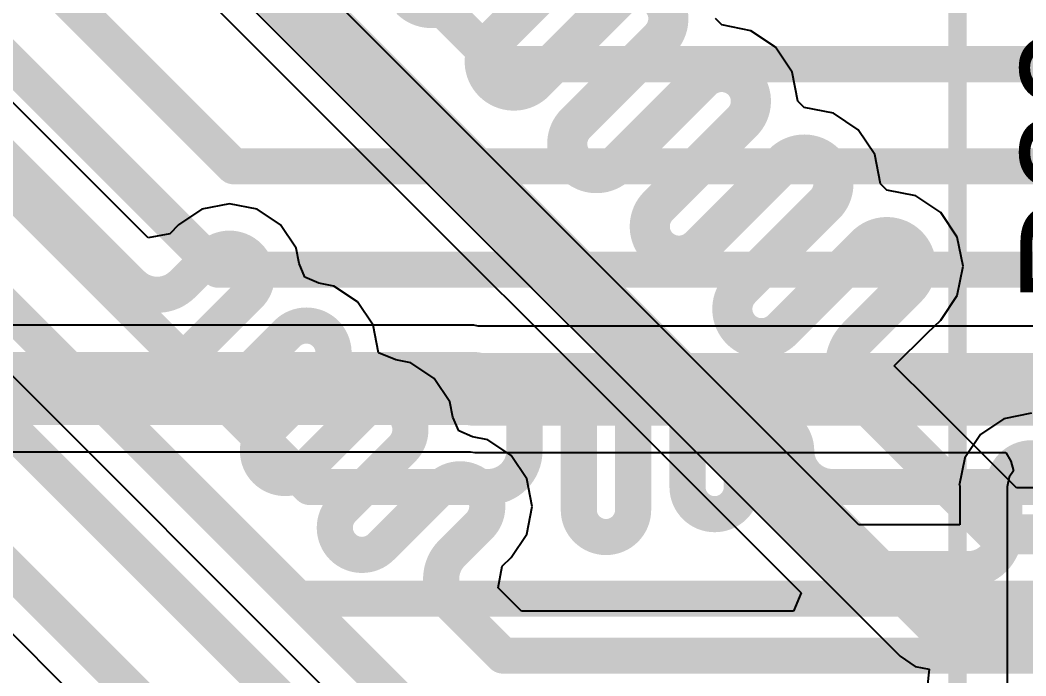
# Model space of a CAD drawing. Header units: inches. Extents: x -3 to 289, y -11 to 89.
# Drawn here: x 74.55 to 81.55, y 20.66 to 25.23 of the extents above; entities that cross this region are included whole.
import ezdxf

# ---------------------------------------------------------------- set-up
doc = ezdxf.new("R2010")
doc.units = ezdxf.units.IN
for name, color, linetype in [('Bottom Layer', 5, 'Continuous'), ('Layer 1', 16, 'Continuous'), ('Layer 2', 76, 'Continuous'), ('Top Layer', 1, 'Continuous'), ('Top Overlay', 2, 'Continuous')]:
    doc.layers.add(name, color=color, linetype=linetype)
doc.styles.add('Arial', font='', dxfattribs={"height": 0.2})
doc.styles.get('Arial').set_extended_font_data('Arial')

# ---------------------------------------------------------------- blocks, each defined once
blk = doc.blocks.new('48_TSOP_I_9')
at = {"layer": 'Top Overlay', "const_width": 0.127}
blk.add_lwpolyline([(8.34998584, 6.1000132), (-8.35003156, 6.1000132)], dxfattribs=at)

msp = doc.modelspace()

# ---------------------------------------------------------------- linework, layer by layer
at = {"layer": 'Bottom Layer'}
for p, q in [((74.97276597999999, 26.50477554), (80.67742055999999, 20.80012096)), ((79.4355536, 25.19579924), (79.39171574, 25.2396371)), ((79.63871803999999, 25.15538784), (79.4355536, 25.19579924)), ((79.81095544, 25.04030298), (79.63871803999999, 25.15538784)), ((79.9260403, 24.86806558), (79.81095544, 25.04030298)), ((79.9664517, 24.66490114), (79.9260403, 24.86806558)), ((80.01028955999999, 24.62106328), (79.9664517, 24.66490114)), ((80.213454, 24.58065188), (80.01028955999999, 24.62106328)), ((80.3856914, 24.46556702), (80.213454, 24.58065188)), ((80.50077626, 24.29332962), (80.3856914, 24.46556702)), ((80.54118765999999, 24.09016518), (80.50077626, 24.29332962)), ((80.58502552, 24.04632732), (80.54118765999999, 24.09016518)), ((80.78818996, 24.00591592), (80.58502552, 24.04632732)), ((80.96042736, 23.89083106), (80.78818996, 24.00591592)), ((81.07551222, 23.71859366), (80.96042736, 23.89083106)), ((81.11592361999999, 23.51542668), (81.07551222, 23.71859366)), ((81.07551222, 23.3122597), (81.11592361999999, 23.51542668)), ((80.9604299, 23.14001722), (81.07551222, 23.3122597)), ((80.86780117999999, 23.05302984), (80.96042228, 23.14001468)), ((80.96042228, 23.14001468), (80.9604299, 23.14001722)), ((80.63736476, 22.82259342), (80.86780117999999, 23.05302984)), ((80.89339422, 22.56656396), (80.63736476, 22.82259342)), ((80.89340184, 22.56655888), (80.89339422, 22.56656396)), ((81.48766531999999, 21.9722954), (80.89340184, 22.56655888)), ((83.5999598, 21.9722954), (81.48766531999999, 21.9722954)), ((80.67742055999999, 20.80012096), (80.78244194, 20.72994584)), ((80.78244194, 20.72994584), (80.8795817, 20.71062406)), ((80.8795817, 20.71062406), (80.86707473999999, 20.58362406))]:
    msp.add_line(p, q, dxfattribs=at)
at = {"layer": 'Bottom Layer', "const_width": 0.2794}
for points in [[(74.95277618, 26.98257494), (80.90632536, 21.02902576)], [(77.84468556, 25.08561658), (78.42975931999999, 25.67069034)], [(78.13205608, 24.79824606), (78.71712984, 25.38331982)], [(78.41942406, 24.51087808), (79.00449782, 25.09595184)], [(79.00449782, 25.0959493), (79.00449782, 25.09595184)], [(78.13205608, 24.79824352), (78.13205608, 24.79824606)], [(78.70679204, 24.2235101), (79.2918658, 24.80858386)], [(79.57923124, 24.80858386), (79.57923378, 24.8085864)], [(79.57923378, 24.8085864), (79.57923631999999, 24.80858386)], [(79.57923378, 24.80858132), (79.57923631999999, 24.80858386)], [(78.99416002, 23.93614212), (79.57923378, 24.52121588)], [(79.57923378, 24.52121334), (79.57923378, 24.52121588)], [(79.281528, 23.64877414), (79.86660176, 24.2338479)], [(80.1539672, 24.2338479), (80.15396974, 24.23385044)], [(80.15396974, 24.23385044), (80.15397227999999, 24.2338479)], [(80.15396974, 24.23384536), (80.15397227999999, 24.2338479)], [(78.41942152, 24.2235101), (78.41942406, 24.22350756)], [(78.70679204, 24.22350756), (78.70679204, 24.2235101)], [(79.56889598, 23.36140616), (80.15396974, 23.94647992)], [(80.15396974, 23.94647738), (80.15396974, 23.94647992)], [(78.99415748, 23.64877414), (78.99416002, 23.6487716)], [(79.281528, 23.6487716), (79.281528, 23.64877414)], [(79.85626395999999, 23.07403818), (80.44133771999999, 23.65911194)], [(80.72870316, 23.65911194), (80.72870569999999, 23.65911448)], [(80.72870569999999, 23.65911448), (80.72870824, 23.65911194)], [(80.72870569999999, 23.6591094), (80.72870824, 23.65911194)], [(80.37712144, 23.0201597), (80.72870569999999, 23.37174396)], [(80.72870569999999, 23.37174142), (80.72870569999999, 23.37174396)], [(79.56889344, 23.07403818), (79.56889598, 23.07403564)], [(79.85626395999999, 23.07403564), (79.85626395999999, 23.07403818)], [(80.3771189, 22.6250246), (80.37712144, 22.62502714)], [(80.37712144, 22.62502714), (80.66449703999999, 22.33765154)], [(80.66449703999999, 22.33765408), (80.76328018, 22.23887094)], [(80.76328018, 22.23887094), (81.35357618, 21.64857494)], [(81.35357618, 21.64857494), (92.99864814, 21.64857494)], [(80.90632536, 21.02902576), (93.78385612, 21.02902576)]]:
    msp.add_lwpolyline(points, dxfattribs=at)
for points in [[(77.55731757999999, 25.37298202, -0.4142161511664093), (77.26994705999999, 25.37298456)], [(79.00449782, 25.38332236, -0.4142213289503146), (79.00449782, 25.0959493)], [(77.84468556, 24.79824606, -0.4142135623730951), (77.84468556, 25.08561658)], [(79.2918658, 24.80858386, -0.4142135623730951), (79.57923631999999, 24.80858386)], [(78.13205608, 24.79824352, -0.4142161511664093), (77.84468556, 24.79824606)], [(79.57923378, 24.8085864, -0.4142213289503146), (79.57923378, 24.52121334)], [(78.41942406, 24.22350756, -0.4142135623730951), (78.41942406, 24.51087808)], [(79.86660176, 24.2338479, -0.4142135623730951), (80.15397227999999, 24.2338479)], [(80.15396974, 24.23385044, -0.4142213289503146), (80.15396974, 23.94647738)], [(78.70679204, 24.22350756, -0.4142161511664093), (78.41942152, 24.2235101)], [(78.99416002, 23.6487716, -0.4142135623730951), (78.99416002, 23.93614212)], [(80.44133771999999, 23.65911194, -0.4142135623730951), (80.72870824, 23.65911194)], [(79.281528, 23.6487716, -0.4142161511664093), (78.99415748, 23.64877414)], [(80.72870569999999, 23.65911448, -0.4142213289503146), (80.72870569999999, 23.37174142)], [(79.56889598, 23.07403564, -0.4142135623730951), (79.56889598, 23.36140616)], [(79.85626395999999, 23.07403564, -0.4142161511664093), (79.56889344, 23.07403818)], [(80.37712144, 22.62502714, -0.4142173279436481), (80.37712144, 23.0201597)]]:
    msp.add_lwpolyline(points, format="xyb", dxfattribs=at)
at = {"layer": 'Bottom Layer', "const_width": 0.1397}
for points in [[(77.77483556, 25.08561658, 1), (77.91453555999999, 25.08561658, 1)], [(77.77483556, 25.08561658, 1), (77.91453555999999, 25.08561658, 1)], [(78.93464782, 25.09595184, 1), (79.07434782, 25.09595184, 1)], [(78.93464782, 25.09595184, 1), (79.07434782, 25.09595184, 1)], [(78.93464782, 25.0959493, 1), (79.07434782, 25.0959493, 1)], [(78.93464782, 25.0959493, 1), (79.07434782, 25.0959493, 1)], [(77.77483556, 24.79824606, 1), (77.91453555999999, 24.79824606, 1)], [(77.77483556, 24.79824606, 1), (77.91453555999999, 24.79824606, 1)], [(78.06220608, 24.79824606, 1), (78.20190608, 24.79824606, 1)], [(78.06220608, 24.79824606, 1), (78.20190608, 24.79824606, 1)], [(78.06220608, 24.79824352, 1), (78.20190608, 24.79824352, 1)], [(78.06220608, 24.79824352, 1), (78.20190608, 24.79824352, 1)], [(79.2220158, 24.80858386, 1), (79.3617158, 24.80858386, 1)], [(79.2220158, 24.80858386, 1), (79.3617158, 24.80858386, 1)], [(79.50938124, 24.80858386, 1), (79.64908124, 24.80858386, 1)], [(79.50938378000001, 24.8085864, 1), (79.64908378, 24.8085864, 1)], [(79.50938378000001, 24.8085864, 1), (79.64908378, 24.8085864, 1)], [(79.50938378000001, 24.8085864, 1), (79.64908378, 24.8085864, 1)], [(79.50938378000001, 24.80858132, 1), (79.64908378, 24.80858132, 1)], [(79.50938631999999, 24.80858386, 1), (79.64908632, 24.80858386, 1)], [(79.50938631999999, 24.80858386, 1), (79.64908632, 24.80858386, 1)], [(79.50938631999999, 24.80858386, 1), (79.64908632, 24.80858386, 1)], [(79.50938378000001, 24.52121588, 1), (79.64908378, 24.52121588, 1)], [(79.50938378000001, 24.52121588, 1), (79.64908378, 24.52121588, 1)], [(79.50938378000001, 24.52121334, 1), (79.64908378, 24.52121334, 1)], [(79.50938378000001, 24.52121334, 1), (79.64908378, 24.52121334, 1)], [(78.34957406, 24.51087808, 1), (78.48927405999999, 24.51087808, 1)], [(78.34957406, 24.51087808, 1), (78.48927405999999, 24.51087808, 1)], [(79.79675175999999, 24.2338479, 1), (79.93645176, 24.2338479, 1)], [(79.79675175999999, 24.2338479, 1), (79.93645176, 24.2338479, 1)], [(80.0841172, 24.2338479, 1), (80.2238172, 24.2338479, 1)], [(80.08411973999999, 24.23385044, 1), (80.22381974, 24.23385044, 1)], [(80.08411973999999, 24.23385044, 1), (80.22381974, 24.23385044, 1)], [(80.08411973999999, 24.23385044, 1), (80.22381974, 24.23385044, 1)], [(80.08411973999999, 24.23384536, 1), (80.22381974, 24.23384536, 1)], [(80.08412227999999, 24.2338479, 1), (80.22382228, 24.2338479, 1)], [(80.08412227999999, 24.2338479, 1), (80.22382228, 24.2338479, 1)], [(80.08412227999999, 24.2338479, 1), (80.22382228, 24.2338479, 1)], [(78.34957152, 24.2235101, 1), (78.48927152, 24.2235101, 1)], [(78.34957152, 24.2235101, 1), (78.48927152, 24.2235101, 1)], [(78.34957406, 24.22350756, 1), (78.48927405999999, 24.22350756, 1)], [(78.34957406, 24.22350756, 1), (78.48927405999999, 24.22350756, 1)], [(78.63694204, 24.2235101, 1), (78.77664204, 24.2235101, 1)], [(78.63694204, 24.2235101, 1), (78.77664204, 24.2235101, 1)], [(78.63694204, 24.22350756, 1), (78.77664204, 24.22350756, 1)], [(78.63694204, 24.22350756, 1), (78.77664204, 24.22350756, 1)], [(78.92431002, 23.93614212, 1), (79.06401002, 23.93614212, 1)], [(78.92431002, 23.93614212, 1), (79.06401002, 23.93614212, 1)], [(80.08411973999999, 23.94647992, 1), (80.22381974, 23.94647992, 1)], [(80.08411973999999, 23.94647992, 1), (80.22381974, 23.94647992, 1)], [(80.08411973999999, 23.94647738, 1), (80.22381974, 23.94647738, 1)], [(80.08411973999999, 23.94647738, 1), (80.22381974, 23.94647738, 1)], [(78.92430748, 23.64877414, 1), (79.06400748, 23.64877414, 1)], [(78.92430748, 23.64877414, 1), (79.06400748, 23.64877414, 1)], [(78.92431002, 23.6487716, 1), (79.06401002, 23.6487716, 1)], [(78.92431002, 23.6487716, 1), (79.06401002, 23.6487716, 1)], [(79.21167799999999, 23.64877414, 1), (79.351378, 23.64877414, 1)], [(79.21167799999999, 23.64877414, 1), (79.351378, 23.64877414, 1)], [(79.21167799999999, 23.6487716, 1), (79.351378, 23.6487716, 1)], [(79.21167799999999, 23.6487716, 1), (79.351378, 23.6487716, 1)], [(80.37148771999999, 23.65911194, 1), (80.51118772, 23.65911194, 1)], [(80.37148771999999, 23.65911194, 1), (80.51118772, 23.65911194, 1)], [(80.65885315999999, 23.65911194, 1), (80.79855316, 23.65911194, 1)], [(80.6588557, 23.65911448, 1), (80.7985557, 23.65911448, 1)], [(80.6588557, 23.65911448, 1), (80.7985557, 23.65911448, 1)], [(80.6588557, 23.65911448, 1), (80.7985557, 23.65911448, 1)], [(80.6588557, 23.6591094, 1), (80.7985557, 23.6591094, 1)], [(80.65885824, 23.65911194, 1), (80.79855823999999, 23.65911194, 1)], [(80.65885824, 23.65911194, 1), (80.79855823999999, 23.65911194, 1)], [(80.65885824, 23.65911194, 1), (80.79855823999999, 23.65911194, 1)], [(79.49904598, 23.36140616, 1), (79.63874598, 23.36140616, 1)], [(79.49904598, 23.36140616, 1), (79.63874598, 23.36140616, 1)], [(80.6588557, 23.37174396, 1), (80.7985557, 23.37174396, 1)], [(80.6588557, 23.37174396, 1), (80.7985557, 23.37174396, 1)], [(80.6588557, 23.37174142, 1), (80.7985557, 23.37174142, 1)], [(80.6588557, 23.37174142, 1), (80.7985557, 23.37174142, 1)], [(79.49904344, 23.07403818, 1), (79.63874344, 23.07403818, 1)], [(79.49904344, 23.07403818, 1), (79.63874344, 23.07403818, 1)], [(79.49904598, 23.07403564, 1), (79.63874598, 23.07403564, 1)], [(79.49904598, 23.07403564, 1), (79.63874598, 23.07403564, 1)], [(79.78641395999999, 23.07403818, 1), (79.92611396, 23.07403818, 1)], [(79.78641395999999, 23.07403818, 1), (79.92611396, 23.07403818, 1)], [(79.78641395999999, 23.07403564, 1), (79.92611396, 23.07403564, 1)], [(79.78641395999999, 23.07403564, 1), (79.92611396, 23.07403564, 1)], [(80.30727144, 23.0201597, 1), (80.44697144, 23.0201597, 1)], [(80.30727144, 23.0201597, 1), (80.44697144, 23.0201597, 1)], [(80.3072689, 22.6250246, 1), (80.44696889999999, 22.6250246, 1)], [(80.30727144, 22.62502714, 1), (80.44697144, 22.62502714, 1)], [(80.30727144, 22.62502714, 1), (80.44697144, 22.62502714, 1)], [(80.30727144, 22.62502714, 1), (80.44697144, 22.62502714, 1)], [(80.59464704, 22.33765408, 1), (80.73434704, 22.33765408, 1)], [(80.59464704, 22.33765154, 1), (80.73434704, 22.33765154, 1)], [(80.69343018, 22.23887094, 1), (80.83313018, 22.23887094, 1)], [(80.69343018, 22.23887094, 1), (80.83313018, 22.23887094, 1)], [(81.28372617999999, 21.64857494, 1), (81.42342617999999, 21.64857494, 1)], [(81.28372617999999, 21.64857494, 1), (81.42342617999999, 21.64857494, 1)], [(80.83647536, 21.02902576, 1), (80.97617536, 21.02902576, 1)], [(80.83647536, 21.02902576, 1), (80.97617536, 21.02902576, 1)]]:
    msp.add_lwpolyline(points, format="xyb", close=True, dxfattribs=at)
at = {"layer": 'Layer 1'}
msp.add_line((67.09374186, 28.3587444), (76.30012172, 19.15236708), dxfattribs=at)
at = {"layer": 'Layer 1', "const_width": 0.25146}
for points in [[(71.3674214, 28.88184978), (76.03763812, 24.21163306)], [(68.03340723999999, 28.83726008), (76.44148288, 20.42918444)], [(68.87748479999999, 28.80841076), (76.48485337999999, 21.20104218)], [(70.58754234, 28.83320878), (75.92893628, 23.49181484)], [(69.7942343, 28.75165446), (76.56704778, 21.97884098)], [(67.31257556, 28.5775781), (76.51896812, 19.37118554)], [(77.32851437999999, 25.47109206), (77.87731693999999, 24.9222895)], [(77.87731693999999, 24.9222895), (95.13094765999999, 24.9222895)], [(76.03763812, 24.21163306), (96.45399556, 24.21163306)], [(75.92893628, 23.49181484), (102.35045316, 23.49181484)], [(78.06197494, 22.23030098), (78.06197494, 22.54143066)], [(78.44043493999999, 21.81953218), (78.44043493999999, 22.54143066)], [(78.81889494, 21.81953218), (78.81889494, 22.454997)], [(79.19735494, 21.97881558), (79.19735494, 22.454997)], [(79.57581494, 21.97881558), (79.57581494, 22.23032638)], [(79.95427493999999, 22.23030098), (79.95427493999999, 22.23032638)], [(76.56704778, 21.97884098), (77.68477223999999, 21.97884098)], [(77.68477223999999, 21.97884098), (77.81051493999999, 21.97884098)], [(80.20573494, 21.97884098), (80.66059051999999, 21.97884098)], [(80.66059051999999, 21.97884098), (103.6254976, 21.97884098)], [(76.48485337999999, 21.20104218), (100.96237618, 21.20104218)]]:
    msp.add_lwpolyline(points, dxfattribs=at)
at = {"layer": 'Layer 1', "const_width": 0.12573}
for points in [[(77.81445194, 24.9222895, 1), (77.94018193999999, 24.9222895, 1)], [(77.81445194, 24.9222895, 1), (77.94018193999999, 24.9222895, 1)], [(75.97477312, 24.21163306, 1), (76.10050312, 24.21163306, 1)], [(75.97477312, 24.21163306, 1), (76.10050312, 24.21163306, 1)], [(75.86607128, 23.49181484, 1), (75.99180128, 23.49181484, 1)], [(75.86607128, 23.49181484, 1), (75.99180128, 23.49181484, 1)], [(77.99910994, 22.54143066, 1), (78.12483993999999, 22.54143066, 1)], [(77.99910994, 22.54143066, 1), (78.12483993999999, 22.54143066, 1)], [(78.37756993999999, 22.54143066, 1), (78.50329993999999, 22.54143066, 1)], [(78.37756993999999, 22.54143066, 1), (78.50329993999999, 22.54143066, 1)], [(78.75602994, 22.454997, 1), (78.88175994, 22.454997, 1)], [(78.75602994, 22.454997, 1), (78.88175994, 22.454997, 1)], [(79.13448994, 22.454997, 1), (79.26021994, 22.454997, 1)], [(79.13448994, 22.454997, 1), (79.26021994, 22.454997, 1)], [(77.99910994, 22.23030098, 1), (78.12483993999999, 22.23030098, 1)], [(77.99910994, 22.23030098, 1), (78.12483993999999, 22.23030098, 1)], [(79.51294994, 22.23032638, 1), (79.63867994, 22.23032638, 1)], [(79.51294994, 22.23032638, 1), (79.63867994, 22.23032638, 1)], [(79.89140993999999, 22.23032638, 1), (80.01713993999999, 22.23032638, 1)], [(79.89140993999999, 22.23032638, 1), (80.01713993999999, 22.23032638, 1)], [(79.89140993999999, 22.23030098, 1), (80.01713993999999, 22.23030098, 1)], [(79.89140993999999, 22.23030098, 1), (80.01713993999999, 22.23030098, 1)], [(76.50418278, 21.97884098, 1), (76.62991278, 21.97884098, 1)], [(76.50418278, 21.97884098, 1), (76.62991278, 21.97884098, 1)], [(77.62190723999998, 21.97884098, 1), (77.74763723999999, 21.97884098, 1)], [(77.62190723999998, 21.97884098, 1), (77.74763723999999, 21.97884098, 1)], [(77.74764993999999, 21.97884098, 1), (77.87337993999999, 21.97884098, 1)], [(77.74764993999999, 21.97884098, 1), (77.87337993999999, 21.97884098, 1)], [(79.13448994, 21.97881558, 1), (79.26021994, 21.97881558, 1)], [(79.13448994, 21.97881558, 1), (79.26021994, 21.97881558, 1)], [(79.51294994, 21.97881558, 1), (79.63867994, 21.97881558, 1)], [(79.51294994, 21.97881558, 1), (79.63867994, 21.97881558, 1)], [(80.14286994, 21.97884098, 1), (80.26859994, 21.97884098, 1)], [(80.14286994, 21.97884098, 1), (80.26859994, 21.97884098, 1)], [(80.59772552, 21.97884098, 1), (80.72345551999999, 21.97884098, 1)], [(80.59772552, 21.97884098, 1), (80.72345551999999, 21.97884098, 1)], [(78.37756993999999, 21.81953218, 1), (78.50329993999999, 21.81953218, 1)], [(78.37756993999999, 21.81953218, 1), (78.50329993999999, 21.81953218, 1)], [(78.75602994, 21.81953218, 1), (78.88175994, 21.81953218, 1)], [(78.75602994, 21.81953218, 1), (78.88175994, 21.81953218, 1)], [(76.42198838, 21.20104218, 1), (76.54771837999999, 21.20104218, 1)], [(76.42198838, 21.20104218, 1), (76.54771837999999, 21.20104218, 1)]]:
    msp.add_lwpolyline(points, format="xyb", close=True, dxfattribs=at)
at = {"layer": 'Layer 1', "const_width": 0.25146}
for points in [[(78.06197494, 22.54143066, -0.9999999999999999), (78.44043493999999, 22.54143066)], [(78.81889494, 22.454997, -0.9999999999999999), (79.19735494, 22.454997)], [(79.57581494, 22.23032638, -0.9999999999999999), (79.95427493999999, 22.23032638)], [(78.06197494, 22.23030098, -0.4142135623730951), (77.81051493999999, 21.97884098)], [(80.20573494, 21.97884098, -0.4142135623730951), (79.95427493999999, 22.23030098)], [(79.57581494, 21.97881558, -0.9999999999999999), (79.19735494, 21.97881558)], [(78.81889494, 21.81953218, -0.9999999999999999), (78.44043493999999, 21.81953218)]]:
    msp.add_lwpolyline(points, format="xyb", dxfattribs=at)
at = {"layer": 'Layer 2'}
for p, q in [((80.38924485999999, 21.7160475), (75.87213172, 26.23316318)), ((75.34382188, 25.88613822), (79.98824744, 21.2417152)), ((75.13569935999999, 24.01943126), (74.13167546, 25.02345516)), ((72.80597326, 24.4422549), (77.20715317999999, 20.04107752)), ((75.13570444, 24.01942364), (75.13569935999999, 24.01943126)), ((75.22459427999999, 23.93053126), (75.13570444, 24.01942364)), ((76.0082808, 23.9513237), (75.81601549999999, 23.91307892)), ((76.2005461, 23.91307892), (76.0082808, 23.9513237)), ((75.2246019, 23.93052618), (75.22459427999999, 23.93053126)), ((75.44114705999999, 23.71397848), (75.2246019, 23.93052618)), ((75.81601549999999, 23.91307892), (75.65301862, 23.80417134)), ((76.36353027999999, 23.80417896), (76.2005461, 23.91307892)), ((75.59357754, 23.74115394), (75.44114705999999, 23.71397848)), ((75.65301608, 23.80416372), (75.59357754, 23.74115394)), ((75.65301862, 23.80417134), (75.65301608, 23.80416372)), ((76.36353282, 23.8041815), (76.36353027999999, 23.80417896)), ((76.36354806, 23.80417134), (76.36353282, 23.8041815)), ((76.36354552, 23.8041688), (76.36354806, 23.80417134)), ((76.47245055999998, 23.64117446), (76.36354552, 23.8041688)), ((76.49344366, 23.53563238), (76.47245055999998, 23.64117446)), ((76.53382204, 23.43922668), (76.49344366, 23.53563238)), ((76.63022774, 23.3988483), (76.53382204, 23.43922668)), ((76.73576982, 23.3778552), (76.63022774, 23.3988483)), ((76.898754, 23.26895524), (76.73576982, 23.3778552)), ((76.89875654000001, 23.26895778), (76.898754, 23.26895524)), ((76.89877178, 23.26894762), (76.89875654000001, 23.26895778)), ((76.89876924, 23.26894508), (76.89877178, 23.26894762)), ((77.00767427999999, 23.10595074), (76.89876924, 23.26894508)), ((77.04591905999999, 22.91368798), (77.00767427999999, 23.10595074)), ((77.16545146, 22.86362458), (77.04591905999999, 22.91368798)), ((77.27099353999999, 22.84263148), (77.16545146, 22.86362458)), ((77.43397772, 22.73373152), (77.27099353999999, 22.84263148)), ((77.43398026, 22.73373406), (77.43397772, 22.73373152)), ((77.4339955, 22.7337239), (77.43398026, 22.73373406)), ((77.43399296, 22.73372136), (77.4339955, 22.7337239)), ((77.542898, 22.57072702), (77.43399296, 22.73372136)), ((77.56389109999999, 22.46518494), (77.542898, 22.57072702)), ((81.59192469999999, 22.49188034), (81.3996594, 22.45363556)), ((77.60426947999999, 22.36877924), (77.56389109999999, 22.46518494)), ((81.3996594, 22.45363556), (81.23666505999999, 22.34472544)), ((77.70067518, 22.32840086), (77.60426947999999, 22.36877924)), ((81.23666505999999, 22.34472544), (81.12775494, 22.1817311)), ((77.80621726, 22.30740776), (77.70067518, 22.32840086)), ((77.96920906, 22.19850272), (77.80621726, 22.30740776)), ((77.96921414, 22.19850018), (77.96920906, 22.19850272)), ((77.96921414, 22.1984951), (77.96921414, 22.19850018)), ((78.07811918, 22.03550584), (77.96921414, 22.1984951)), ((81.12775494, 22.1817311), (81.08951016, 21.9894658)), ((78.11636395999999, 21.84324054), (78.07811918, 22.03550584)), ((81.08951016, 21.9894658), (81.09321856, 21.9894658)), ((81.09321856, 21.9894658), (81.09321856, 21.7160475)), ((78.07811918, 21.65097524), (78.11636395999999, 21.84324054)), ((81.09321856, 21.7160475), (80.38924485999999, 21.7160475)), ((77.96920906, 21.48798344), (78.07811918, 21.65097524)), ((77.90619419999999, 21.42853982), (77.9692116, 21.4879809)), ((77.9692116, 21.4879809), (77.96920906, 21.48798344)), ((77.8790162, 21.27611188), (77.90619419999999, 21.42853982)), ((78.04041034, 21.1147152), (77.8790162, 21.27611188)), ((79.98824744, 21.2417152), (79.9356415, 21.1147152)), ((79.9356415, 21.1147152), (78.04041034, 21.1147152))]:
    msp.add_line(p, q, dxfattribs=at)
at = {"layer": 'Layer 2', "const_width": 0.25146}
for points in [[(75.56265558, 26.10497192), (80.26105614, 21.40657136)], [(73.82219932, 24.8952639), (74.91686566, 23.80059756)], [(73.02480695999999, 24.6610886), (77.42599195999999, 20.2599036)], [(74.91686312, 23.80059756), (75.0057682, 23.71169248)], [(75.0057682, 23.71169248), (75.3267988, 23.39066188)], [(75.68241911999999, 23.39066188), (75.8744736, 23.58271636)], [(75.8744736, 23.58271382), (75.8744736, 23.58271636)], [(76.14208292, 23.58271636), (76.14208545999999, 23.58271382)], [(75.32679626, 23.39065934), (75.3267988, 23.39066188)], [(75.72642207999999, 22.89944112), (76.14208545999999, 23.3151045)], [(75.99403394, 22.63182926), (76.40969732, 23.04749264)], [(76.40969732, 23.0474901), (76.40969732, 23.04749264)], [(76.67730664, 23.04749264), (76.67730918, 23.0474901)], [(75.72642207999999, 22.89943858), (75.72642207999999, 22.89944112)], [(76.2616458, 22.3642174), (76.67730918, 22.77988078)], [(75.72641954, 22.63182926), (75.72642207999999, 22.6318318)], [(75.72642207999999, 22.6318318), (75.72642462, 22.63182926)], [(75.72642207999999, 22.63182672), (75.72642462, 22.63182926)], [(76.52925766, 22.09660554), (76.94492104, 22.51226892)], [(76.94492104, 22.51226638), (76.94492104, 22.51226892)], [(77.21253036, 22.51226892), (77.2125329, 22.51226638)], [(76.2616458, 22.36421486), (76.2616458, 22.3642174)], [(76.79686952, 21.82899368), (77.2125329, 22.24465706)], [(76.26164326, 22.09660554), (76.2616458, 22.09660808)], [(76.2616458, 22.09660808), (76.26164834, 22.09660554)], [(76.2616458, 22.096603), (76.26164834, 22.09660554)], [(77.06448137999999, 21.56138182), (77.48014475999999, 21.9770452)], [(77.48014475999999, 21.97704266), (77.48014475999999, 21.9770452)], [(81.4026947, 21.65803136), (81.4026947, 21.9894658)], [(76.79686952, 21.82899114), (76.79686952, 21.82899368)], [(77.5556996, 21.5173814), (77.74775407999999, 21.70943588)], [(76.79686698, 21.56138182), (76.79686952, 21.56138436)], [(76.79686952, 21.56138436), (76.79687206, 21.56138182)], [(76.79686952, 21.56137928), (76.79687206, 21.56138182)], [(80.26105614, 21.40657136), (80.52877975999999, 21.40657136)], [(80.52877975999999, 21.40657136), (81.15123469999999, 21.40657136)], [(77.55569706, 21.16175854), (77.5556996, 21.16176108)], [(77.5556996, 21.16176108), (77.82331907999999, 20.8941416)], [(77.82331907999999, 20.89414414), (77.91222416, 20.80523906)], [(77.91222416, 20.80523906), (97.26145902, 20.80523906)]]:
    msp.add_lwpolyline(points, dxfattribs=at)
at = {"layer": 'Layer 2', "const_width": 0.12573}
for points in [[(74.85399812, 23.80059756, 1), (74.97972812, 23.80059756, 1)], [(74.85400066, 23.80059756, 1), (74.97973066, 23.80059756, 1)], [(74.9429032, 23.71169248, 1), (75.0686332, 23.71169248, 1)], [(74.9429032, 23.71169248, 1), (75.0686332, 23.71169248, 1)], [(75.8116086, 23.58271636, 1), (75.9373386, 23.58271636, 1)], [(75.8116086, 23.58271636, 1), (75.9373386, 23.58271636, 1)], [(75.8116086, 23.58271382, 1), (75.9373386, 23.58271382, 1)], [(75.8116086, 23.58271382, 1), (75.9373386, 23.58271382, 1)], [(76.07921791999999, 23.58271636, 1), (76.20494792, 23.58271636, 1)], [(76.07921791999999, 23.58271636, 1), (76.20494792, 23.58271636, 1)], [(76.07922045999999, 23.58271382, 1), (76.20495045999999, 23.58271382, 1)], [(76.07922045999999, 23.58271382, 1), (76.20495045999999, 23.58271382, 1)], [(75.26393125999999, 23.39065934, 1), (75.38966126, 23.39065934, 1)], [(75.2639338, 23.39066188, 1), (75.38966380000001, 23.39066188, 1)], [(75.2639338, 23.39066188, 1), (75.38966380000001, 23.39066188, 1)], [(75.2639338, 23.39066188, 1), (75.38966380000001, 23.39066188, 1)], [(75.61955411999999, 23.39066188, 1), (75.74528412, 23.39066188, 1)], [(75.61955411999999, 23.39066188, 1), (75.74528412, 23.39066188, 1)], [(76.07922045999999, 23.3151045, 1), (76.20495045999999, 23.3151045, 1)], [(76.07922045999999, 23.3151045, 1), (76.20495045999999, 23.3151045, 1)], [(76.34683232, 23.04749264, 1), (76.47256232, 23.04749264, 1)], [(76.34683232, 23.04749264, 1), (76.47256232, 23.04749264, 1)], [(76.34683232, 23.0474901, 1), (76.47256232, 23.0474901, 1)], [(76.34683232, 23.0474901, 1), (76.47256232, 23.0474901, 1)], [(76.61444164, 23.04749264, 1), (76.74017164, 23.04749264, 1)], [(76.61444164, 23.04749264, 1), (76.74017164, 23.04749264, 1)], [(76.61444417999999, 23.0474901, 1), (76.74017418, 23.0474901, 1)], [(76.61444417999999, 23.0474901, 1), (76.74017418, 23.0474901, 1)], [(75.66355707999999, 22.89944112, 1), (75.78928708, 22.89944112, 1)], [(75.66355707999999, 22.89944112, 1), (75.78928708, 22.89944112, 1)], [(75.66355707999999, 22.89943858, 1), (75.78928708, 22.89943858, 1)], [(75.66355707999999, 22.89943858, 1), (75.78928708, 22.89943858, 1)], [(76.61444417999999, 22.77988078, 1), (76.74017418, 22.77988078, 1)], [(76.61444417999999, 22.77988078, 1), (76.74017418, 22.77988078, 1)], [(75.66355453999999, 22.63182926, 1), (75.78928454, 22.63182926, 1)], [(75.66355707999999, 22.6318318, 1), (75.78928708, 22.6318318, 1)], [(75.66355707999999, 22.6318318, 1), (75.78928708, 22.6318318, 1)], [(75.66355707999999, 22.6318318, 1), (75.78928708, 22.6318318, 1)], [(75.66355707999999, 22.63182672, 1), (75.78928708, 22.63182672, 1)], [(75.66355962, 22.63182926, 1), (75.78928962, 22.63182926, 1)], [(75.66355962, 22.63182926, 1), (75.78928962, 22.63182926, 1)], [(75.66355962, 22.63182926, 1), (75.78928962, 22.63182926, 1)], [(75.93116893999999, 22.63182926, 1), (76.05689894, 22.63182926, 1)], [(75.93116893999999, 22.63182926, 1), (76.05689894, 22.63182926, 1)], [(76.88205604, 22.51226892, 1), (77.00778603999998, 22.51226892, 1)], [(76.88205604, 22.51226892, 1), (77.00778603999998, 22.51226892, 1)], [(76.88205604, 22.51226638, 1), (77.00778603999998, 22.51226638, 1)], [(76.88205604, 22.51226638, 1), (77.00778603999998, 22.51226638, 1)], [(77.14966536, 22.51226892, 1), (77.27539536, 22.51226892, 1)], [(77.14966536, 22.51226892, 1), (77.27539536, 22.51226892, 1)], [(77.1496679, 22.51226638, 1), (77.2753979, 22.51226638, 1)], [(77.1496679, 22.51226638, 1), (77.2753979, 22.51226638, 1)], [(76.1987808, 22.3642174, 1), (76.3245108, 22.3642174, 1)], [(76.1987808, 22.3642174, 1), (76.3245108, 22.3642174, 1)], [(76.1987808, 22.36421486, 1), (76.3245108, 22.36421486, 1)], [(76.1987808, 22.36421486, 1), (76.3245108, 22.36421486, 1)], [(77.1496679, 22.24465706, 1), (77.2753979, 22.24465706, 1)], [(77.1496679, 22.24465706, 1), (77.2753979, 22.24465706, 1)], [(76.19877826, 22.09660554, 1), (76.32450826, 22.09660554, 1)], [(76.1987808, 22.09660808, 1), (76.3245108, 22.09660808, 1)], [(76.1987808, 22.09660808, 1), (76.3245108, 22.09660808, 1)], [(76.1987808, 22.09660808, 1), (76.3245108, 22.09660808, 1)], [(76.1987808, 22.096603, 1), (76.3245108, 22.096603, 1)], [(76.19878333999999, 22.09660554, 1), (76.32451334, 22.09660554, 1)], [(76.19878333999999, 22.09660554, 1), (76.32451334, 22.09660554, 1)], [(76.19878333999999, 22.09660554, 1), (76.32451334, 22.09660554, 1)], [(76.46639266, 22.09660554, 1), (76.59212265999999, 22.09660554, 1)], [(76.46639266, 22.09660554, 1), (76.59212265999999, 22.09660554, 1)], [(77.41727975999999, 21.9770452, 1), (77.54300975999999, 21.9770452, 1)], [(77.41727975999999, 21.9770452, 1), (77.54300975999999, 21.9770452, 1)], [(77.41727975999999, 21.97704266, 1), (77.54300975999999, 21.97704266, 1)], [(77.41727975999999, 21.97704266, 1), (77.54300975999999, 21.97704266, 1)], [(77.68488907999999, 21.9770452, 1), (77.81061908, 21.9770452, 1)], [(77.68488907999999, 21.9770452, 1), (77.81061908, 21.9770452, 1)], [(81.3398297, 21.9894658, 1), (81.4655597, 21.9894658, 1)], [(81.3398297, 21.9894658, 1), (81.4655597, 21.9894658, 1)], [(76.73400452, 21.82899368, 1), (76.85973452, 21.82899368, 1)], [(76.73400452, 21.82899368, 1), (76.85973452, 21.82899368, 1)], [(76.73400452, 21.82899114, 1), (76.85973452, 21.82899114, 1)], [(76.73400452, 21.82899114, 1), (76.85973452, 21.82899114, 1)], [(77.68488907999999, 21.70943588, 1), (77.81061908, 21.70943588, 1)], [(77.68488907999999, 21.70943588, 1), (77.81061908, 21.70943588, 1)], [(81.3398297, 21.65803136, 1), (81.4655597, 21.65803136, 1)], [(81.3398297, 21.65803136, 1), (81.4655597, 21.65803136, 1)], [(76.73400198, 21.56138182, 1), (76.85973198, 21.56138182, 1)], [(76.73400452, 21.56138436, 1), (76.85973452, 21.56138436, 1)], [(76.73400452, 21.56138436, 1), (76.85973452, 21.56138436, 1)], [(76.73400452, 21.56138436, 1), (76.85973452, 21.56138436, 1)], [(76.73400452, 21.56137928, 1), (76.85973452, 21.56137928, 1)], [(76.73400706, 21.56138182, 1), (76.85973705999999, 21.56138182, 1)], [(76.73400706, 21.56138182, 1), (76.85973705999999, 21.56138182, 1)], [(76.73400706, 21.56138182, 1), (76.85973705999999, 21.56138182, 1)], [(77.00161637999999, 21.56138182, 1), (77.12734637999999, 21.56138182, 1)], [(77.00161637999999, 21.56138182, 1), (77.12734637999999, 21.56138182, 1)], [(77.4928346, 21.5173814, 1), (77.61856459999998, 21.5173814, 1)], [(77.4928346, 21.5173814, 1), (77.61856459999998, 21.5173814, 1)], [(80.19819114, 21.40657136, 1), (80.32392114, 21.40657136, 1)], [(80.19819114, 21.40657136, 1), (80.32392114, 21.40657136, 1)], [(80.46591475999999, 21.40657136, 1), (80.59164476, 21.40657136, 1)], [(80.46591475999999, 21.40657136, 1), (80.59164476, 21.40657136, 1)], [(81.08836969999999, 21.40657136, 1), (81.21409969999999, 21.40657136, 1)], [(81.08836969999999, 21.40657136, 1), (81.21409969999999, 21.40657136, 1)], [(77.49283206, 21.16175854, 1), (77.61856206, 21.16175854, 1)], [(77.4928346, 21.16176108, 1), (77.61856459999998, 21.16176108, 1)], [(77.4928346, 21.16176108, 1), (77.61856459999998, 21.16176108, 1)], [(77.4928346, 21.16176108, 1), (77.61856459999998, 21.16176108, 1)], [(77.76045408, 20.89414414, 1), (77.88618407999999, 20.89414414, 1)], [(77.76045408, 20.8941416, 1), (77.88618407999999, 20.8941416, 1)], [(77.84935915999999, 20.80523906, 1), (77.97508916, 20.80523906, 1)], [(77.84935915999999, 20.80523906, 1), (77.97508916, 20.80523906, 1)]]:
    msp.add_lwpolyline(points, format="xyb", close=True, dxfattribs=at)
at = {"layer": 'Layer 2', "const_width": 0.25146}
for points in [[(75.8744736, 23.58271382, -0.4142107823686262), (76.14208292, 23.58271636)], [(76.14208545999999, 23.58271382, -0.4142135623730951), (76.14208545999999, 23.3151045)], [(75.68241911999999, 23.39066188, -0.4142177463290418), (75.3267988, 23.39066188)], [(76.40969732, 23.0474901, -0.4142107823686262), (76.67730664, 23.04749264)], [(76.67730918, 23.0474901, -0.4142135623730951), (76.67730918, 22.77988078)], [(75.72642207999999, 22.6318318, -0.4142052225871659), (75.72642207999999, 22.89943858)], [(75.99403394, 22.63182926, -0.4142135623730951), (75.72642462, 22.63182926)], [(76.94492104, 22.51226638, -0.4142107823686262), (77.21253036, 22.51226892)], [(77.2125329, 22.51226638, -0.4142135623730951), (77.2125329, 22.24465706)], [(76.2616458, 22.09660808, -0.4142052225871659), (76.2616458, 22.36421486)], [(81.4026947, 21.9894658, -0.9999999999999999), (81.78115469999999, 21.9894658)], [(76.52925766, 22.09660554, -0.4142135623730951), (76.26164834, 22.09660554)], [(77.48014475999999, 21.97704266, -0.4142107823686262), (77.74775407999999, 21.9770452)], [(77.74775407999999, 21.9770452, -0.4142135623730951), (77.74775407999999, 21.70943588)], [(76.79686952, 21.56138436, -0.4142052225871659), (76.79686952, 21.82899114)], [(81.4026947, 21.65803136, -0.4142135623730951), (81.15123469999999, 21.40657136)], [(77.06448137999999, 21.56138182, -0.4142135623730951), (76.79687206, 21.56138182)], [(77.5556996, 21.16176108, -0.4142177463290416), (77.5556996, 21.5173814)]]:
    msp.add_lwpolyline(points, format="xyb", dxfattribs=at)
at = {"layer": 'Top Layer'}
for p, q in [((77.70980902, 23.10483314), (72.56517618, 23.10483314)), ((77.73888439999999, 23.09904956), (77.70980902, 23.10483314)), ((82.0938922, 23.09904956), (77.73888439999999, 23.09904956)), ((72.74753802, 22.22431674), (77.68651722, 22.22431674)), ((77.68651722, 22.22431674), (77.7155926, 22.21853316)), ((77.7155926, 22.21853316), (81.41496798, 22.21853316)), ((81.41496798, 22.21853316), (81.44863314, 22.1577027)), ((81.44863314, 22.1577027), (81.46632932, 22.09153316)), ((81.46632932, 22.09153316), (81.43738602, 22.04821346)), ((81.43738602, 22.04821346), (81.42358619999999, 21.97884098)), ((81.42358619999999, 21.97884098), (81.42358619999999, 20.03560128))]:
    msp.add_line(p, q, dxfattribs=at)
at = {"layer": 'Top Layer', "const_width": 0.508}
for points in [[(72.56517618, 22.66457494), (77.70980902, 22.66457494)], [(77.7155926, 22.65879136), (82.0938922, 22.65879136)]]:
    msp.add_lwpolyline(points, dxfattribs=at)
at = {"layer": 'Top Layer', "const_width": 0.254}
for points in [[(77.58280902, 22.66457494, 1), (77.83680901999999, 22.66457494, 1)], [(77.5885926, 22.65879136, 1), (77.84259259999999, 22.65879136, 1)]]:
    msp.add_lwpolyline(points, format="xyb", close=True, dxfattribs=at)

# ---------------------------------------------------------------- block references
at = {"rotation": 270}
msp.add_blockref('48_TSOP_I_9', (74.9774726, 23.38771548), dxfattribs=at)

# ---------------------------------------------------------------- texts
at = {"layer": 'Top Overlay', "style": 'Arial'}
msp.add_text('R39', height=0.7619999999999999, rotation=90, dxfattribs=at).set_placement((82.27734878, 23.24676326))

doc.saveas('drawing.dxf')
